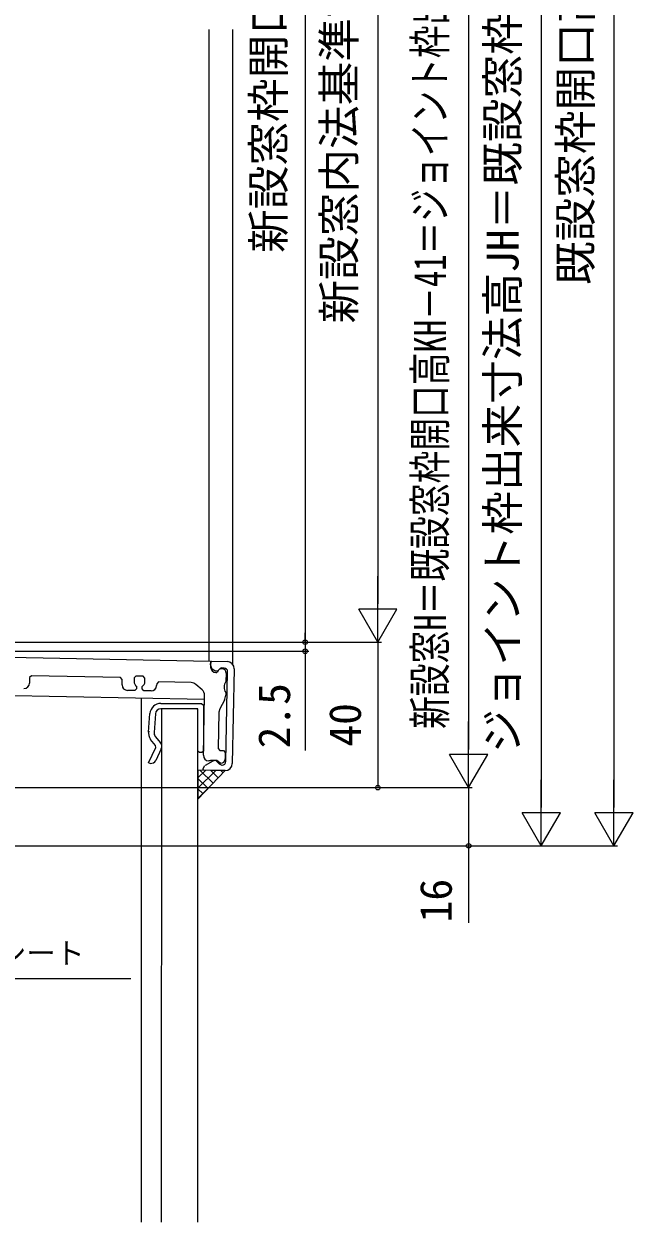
# Model space of a CAD drawing. Units: millimetres, scale not verified. Extents: x -525 to 525, y -783 to 778.
# Drawn here: x 85.6 to 253.2, y -110.4 to 219.1 of the extents above; entities that cross this region are included whole.
import ezdxf
from ezdxf.enums import TextEntityAlignment as Align

# ---------------------------------------------------------------- set-up
doc = ezdxf.new("R2010")
doc.units = ezdxf.units.MM
doc.header["$LTSCALE"] = 4
for name, color, linetype in [('0-2_YKK_11', 7, 'Continuous'), ('0-4_YKK_12', 2, 'Continuous'), ('0-6_YKK_D', 6, 'Continuous'), ('0-8_YSS_K', 3, 'Continuous')]:
    doc.layers.add(name, color=color, linetype=linetype)
doc.styles.add('ＭＳ ゴシック', font='')
doc.styles.get('ＭＳ ゴシック').set_extended_font_data('MS Gothic')

msp = doc.modelspace()

# ---------------------------------------------------------------- linework, layer by layer
at = {"layer": '0-2_YKK_11'}
for p, q in [((141.166, 16.236), (141.66, 40.931)), ((141.252, 40.534), (141.206, 38.239)), ((143.476, 41.695), (142.956, 15.7)), ((134.64, 35.97), (132.945, 37.441)), ((135, 17.959), (135.329, 34.419)), ((141.146, 35.24), (141.131, 34.466)), ((119.908, 24.279), (120.29, 29.446)), ((121.786, 29.335), (121.407, 24.204)), ((121.754, 23.128), (123.215, 21.391)), ((123.412, 19.762), (121.862, 16.561)), ((137.552, 16.364), (135.443, 15.151))]:
    msp.add_line(p, q, dxfattribs=at)
for points in [[(12.542, 46.314), (136.817, 43.828), (137.013, 43.624), (136.997, 42.824), (136.985, 42.224)], [(136.997, 42.81), (137.013, 43.624), (137.217, 43.82), (141.516, 43.734)], [(112.632, 37.31), (112.662, 38.81), (112.172, 39.32), (87.677, 39.81), (87.167, 39.32), (87.137, 37.82)], [(118.901, 38.185), (118.921, 39.185), (118.431, 39.695), (116.431, 39.735), (115.921, 39.245), (115.901, 38.245)], [(138.234, 41.116), (138.269, 41.089), (137.612, 41.569), (137.474, 41.682)], [(140.68, 41.95), (139.987, 41.964), (139.631, 41.825), (138.91, 41.132), (138.269, 41.089)], [(138.455, 40.695), (138.679, 40.69), (138.877, 40.843)], [(116.625, 36.931), (116.611, 36.231), (116.101, 35.741), (114.102, 35.781)], [(120.6, 35.651), (118.601, 35.691), (118.111, 36.201), (118.125, 36.901)], [(131.674, 37.93), (122.65, 38.11), (122.14, 37.62), (122.13, 37.12)], [(140.771, 33.101), (139.477, 30.703), (139.237, 29.793), (139.037, 19.781)], [(123.273, 32.224), (134.5, 32.224), (135, 31.724), (135, 19.124), (134.6, 18.724), (133.9, 18.724), (133.5, 19.124), (133.5, 30.424), (133.2, 30.724), (123.282, 30.724)], [(120.339, 15.735), (119.845, 15.869), (121.921, 20.131), (121.853, 20.676), (120.439, 22.342)], [(139.037, 19.779), (139.527, 19.269), (140.526, 19.249), (141.016, 18.739), (140.98, 16.939)], [(139.756, 15.764), (139.656, 15.766), (138.985, 16.324), (138.793, 16.483), (136.971, 16.52), (136.969, 16.42), (136.469, 16.43)], [(140.916, 13.74), (137.422, 13.81), (135.118, 13.856), (134.922, 14.06), (134.926, 14.295), (135.427, 15.142)], [(138.772, 16.191), (139.374, 15.564), (140.075, 15.257)]]:
    msp.add_lwpolyline(points, dxfattribs=at)
for centre, radius, start, end in [((141.476, 41.735), 2, 358.85424, 88.85424), ((138.485, 42.194), 1.5, 178.85424, 268.85424), ((138.496, 42.78), 1.5, 178.85424, 227.04392), ((140.048, 40.558), 1.205, 358.85424, 166.32857), ((140.66, 40.951), 1, 358.85424, 88.85424), ((85.637, 37.85), 1.5, 268.85424, 358.85424), ((114.132, 37.28), 1.5, 178.85424, 268.85424), ((117.401, 38.215), 1.5, 178.85424, 238.85424), ((117.401, 38.215), 1.5, 298.85424, 358.85424), ((120.63, 37.15), 1.5, 268.85424, 358.85424), ((131.634, 35.93), 2, 49.04867, 88.85424), ((143.176, 36.7), 2.5, 141.98434, 215.72413), ((133.329, 34.459), 2, 358.85424, 49.04867), ((138.131, 34.526), 3, 331.63813, 358.85424), ((123.282, 29.224), 3, 90, 175.76954), ((123.282, 29.224), 1.5, 90, 175.76954), ((122.9, 24.058), 3, 169.87585, 214.87585), ((122.903, 24.093), 1.5, 175.76954, 220.04831), ((122.066, 20.425), 1.5, 333.7645, 40.04831), ((120.517, 17.224), 1.5, 263.20652, 333.73747), ((136.499, 17.929), 1.5, 178.85424, 268.85424), ((138.051, 15.498), 1, 43.85424, 121.52803), ((139.78, 16.963), 1.2, 268.85424, 358.85424), ((140.167, 16.256), 1, 268.85424, 358.85424), ((140.956, 15.74), 2, 268.85424, 358.85424)]:
    msp.add_arc(centre, radius, start, end, dxfattribs=at)
at = {"layer": '0-4_YKK_12'}
for p, q in [((136.498, 217.56), (136.498, 43.834)), ((142.998, 217.56), (142.998, 43.032)), ((74.181, 34.579), (135.307, 33.356))]:
    msp.add_line(p, q, dxfattribs=at)
at = {"layer": '0-6_YKK_D'}
for p, q in [((247.998, 434.56), (247.998, 3.56)), ((227.998, 422.56), (227.998, 3.56)), ((207.998, 409.56), (207.998, 19.56)), ((162.998, 385.06), (162.998, 49.06)), ((182.998, 379.56), (182.998, 59.56)), ((182.998, 49.06), (182.998, 67.247)), ((182.998, 49.06), (177.748, 58.154)), ((188.248, 58.154), (177.748, 58.154)), ((182.998, 49.06), (188.248, 58.154)), ((162.998, 49.06), (162.998, 51.61)), ((25.75, 46.56), (163.998, 46.56)), ((26, 49.06), (183.998, 49.06)), ((26, 49.06), (183.998, 49.06)), ((26, 49.06), (163.998, 49.06)), ((26, 49.06), (163.998, 49.06)), ((162.998, 49.06), (162.998, 46.56)), ((162.998, 46.56), (162.998, 19.233)), ((182.998, 49.06), (182.998, 9.06)), ((207.998, 9.06), (207.998, 27.247)), ((207.998, 9.06), (202.748, 18.154)), ((213.248, 18.154), (202.748, 18.154)), ((207.998, 9.06), (213.248, 18.154)), ((227.998, -6.94), (227.998, 11.247)), ((247.998, -6.94), (247.998, 11.247)), ((11.5, 9.06), (208.998, 9.06)), ((11.5, 9.06), (208.998, 9.06)), ((11.5, 9.06), (183.998, 9.06)), ((227.998, -6.94), (222.748, 2.154)), ((233.248, 2.154), (222.748, 2.154)), ((227.998, -6.94), (233.248, 2.154)), ((247.998, -6.94), (242.748, 2.154)), ((253.248, 2.154), (242.748, 2.154)), ((247.998, -6.94), (253.248, 2.154)), ((37.5, -6.94), (208.998, -6.94)), ((37.5, -6.94), (248.998, -6.94)), ((37.5, -6.94), (228.998, -6.94))]:
    msp.add_line(p, q, dxfattribs=at)
for points in [[(207.998, 9.06), (207.998, -6.94), (207.998, -28.149)], [(37.5, -5.99), (38.962, -8.078), (63.68, -43.379), (115.046, -43.379)]]:
    msp.add_lwpolyline(points, dxfattribs=at)
for centre in [(162.998, 49.06), (162.998, 49.06), (162.998, 46.56), (182.998, 9.06), (207.998, -6.94)]:
    msp.add_circle(centre, 0.637, dxfattribs=at)
at = {"layer": '0-8_YSS_K'}
for p, q in [((118, -110.392), (118, 33.702)), ((123.501, -110.393), (123.513, 30.724)), ((133.5, 30.724), (123.513, 30.724)), ((133.5, -110.393), (133.5, 30.724)), ((133.5, 11.715), (135.63, 13.846)), ((133.5, 8.887), (138.403, 13.791)), ((137.661, 10.27), (134.053, 13.877)), ((139.039, 11.721), (136.939, 13.82)), ((140.416, 13.171), (139.825, 13.762)), ((136.283, 8.819), (133.5, 11.603)), ((133.5, 6.058), (136.712, 9.271)), ((134.905, 7.369), (133.5, 8.774)), ((133.528, 5.918), (133.5, 5.946))]:
    msp.add_line(p, q, dxfattribs=at)
msp.add_lwpolyline([(140.956, 13.74), (133.5, 13.888), (133.5, 5.888)], close=True, dxfattribs=at)

# ---------------------------------------------------------------- texts
at = {"layer": '0-6_YKK_D', "style": 'ＭＳ ゴシック'}
for s, p in [('ジョイント枠出来寸法高JH＝既設窓枠開口高KH－12', (224.362, 18.606)), ('新設窓内法基準寸法h', (179.362, 136.685)), ('既設窓枠開口高KH', (244.43, 147.265)), ('新設窓枠開口高', (159.93, 156.106)), ('2.5', (161.498, 19.847)), ('40', (180.998, 20.333)), ('16', (205.998, -27.99))]:
    msp.add_text(s, height=8.798, rotation=90, dxfattribs=at).set_placement(p, align=Align.BOTTOM_LEFT)
at = {"layer": '0-6_YKK_D', "style": 'ＭＳ ゴシック', "width": 0.75}
msp.add_text('新設窓H＝既設窓枠開口高KH－41＝ジョイント枠出来寸法高JH－29', height=8.798, rotation=90, dxfattribs=at).set_placement((204.362, 25.228), align=Align.BOTTOM_LEFT)
at = {"layer": '0-6_YKK_D', "style": 'ＭＳ ゴシック'}
msp.add_text('気密シート', height=5.865, dxfattribs=at).set_placement((62.299, -41.112), align=Align.BOTTOM_LEFT)

doc.saveas('drawing.dxf')
